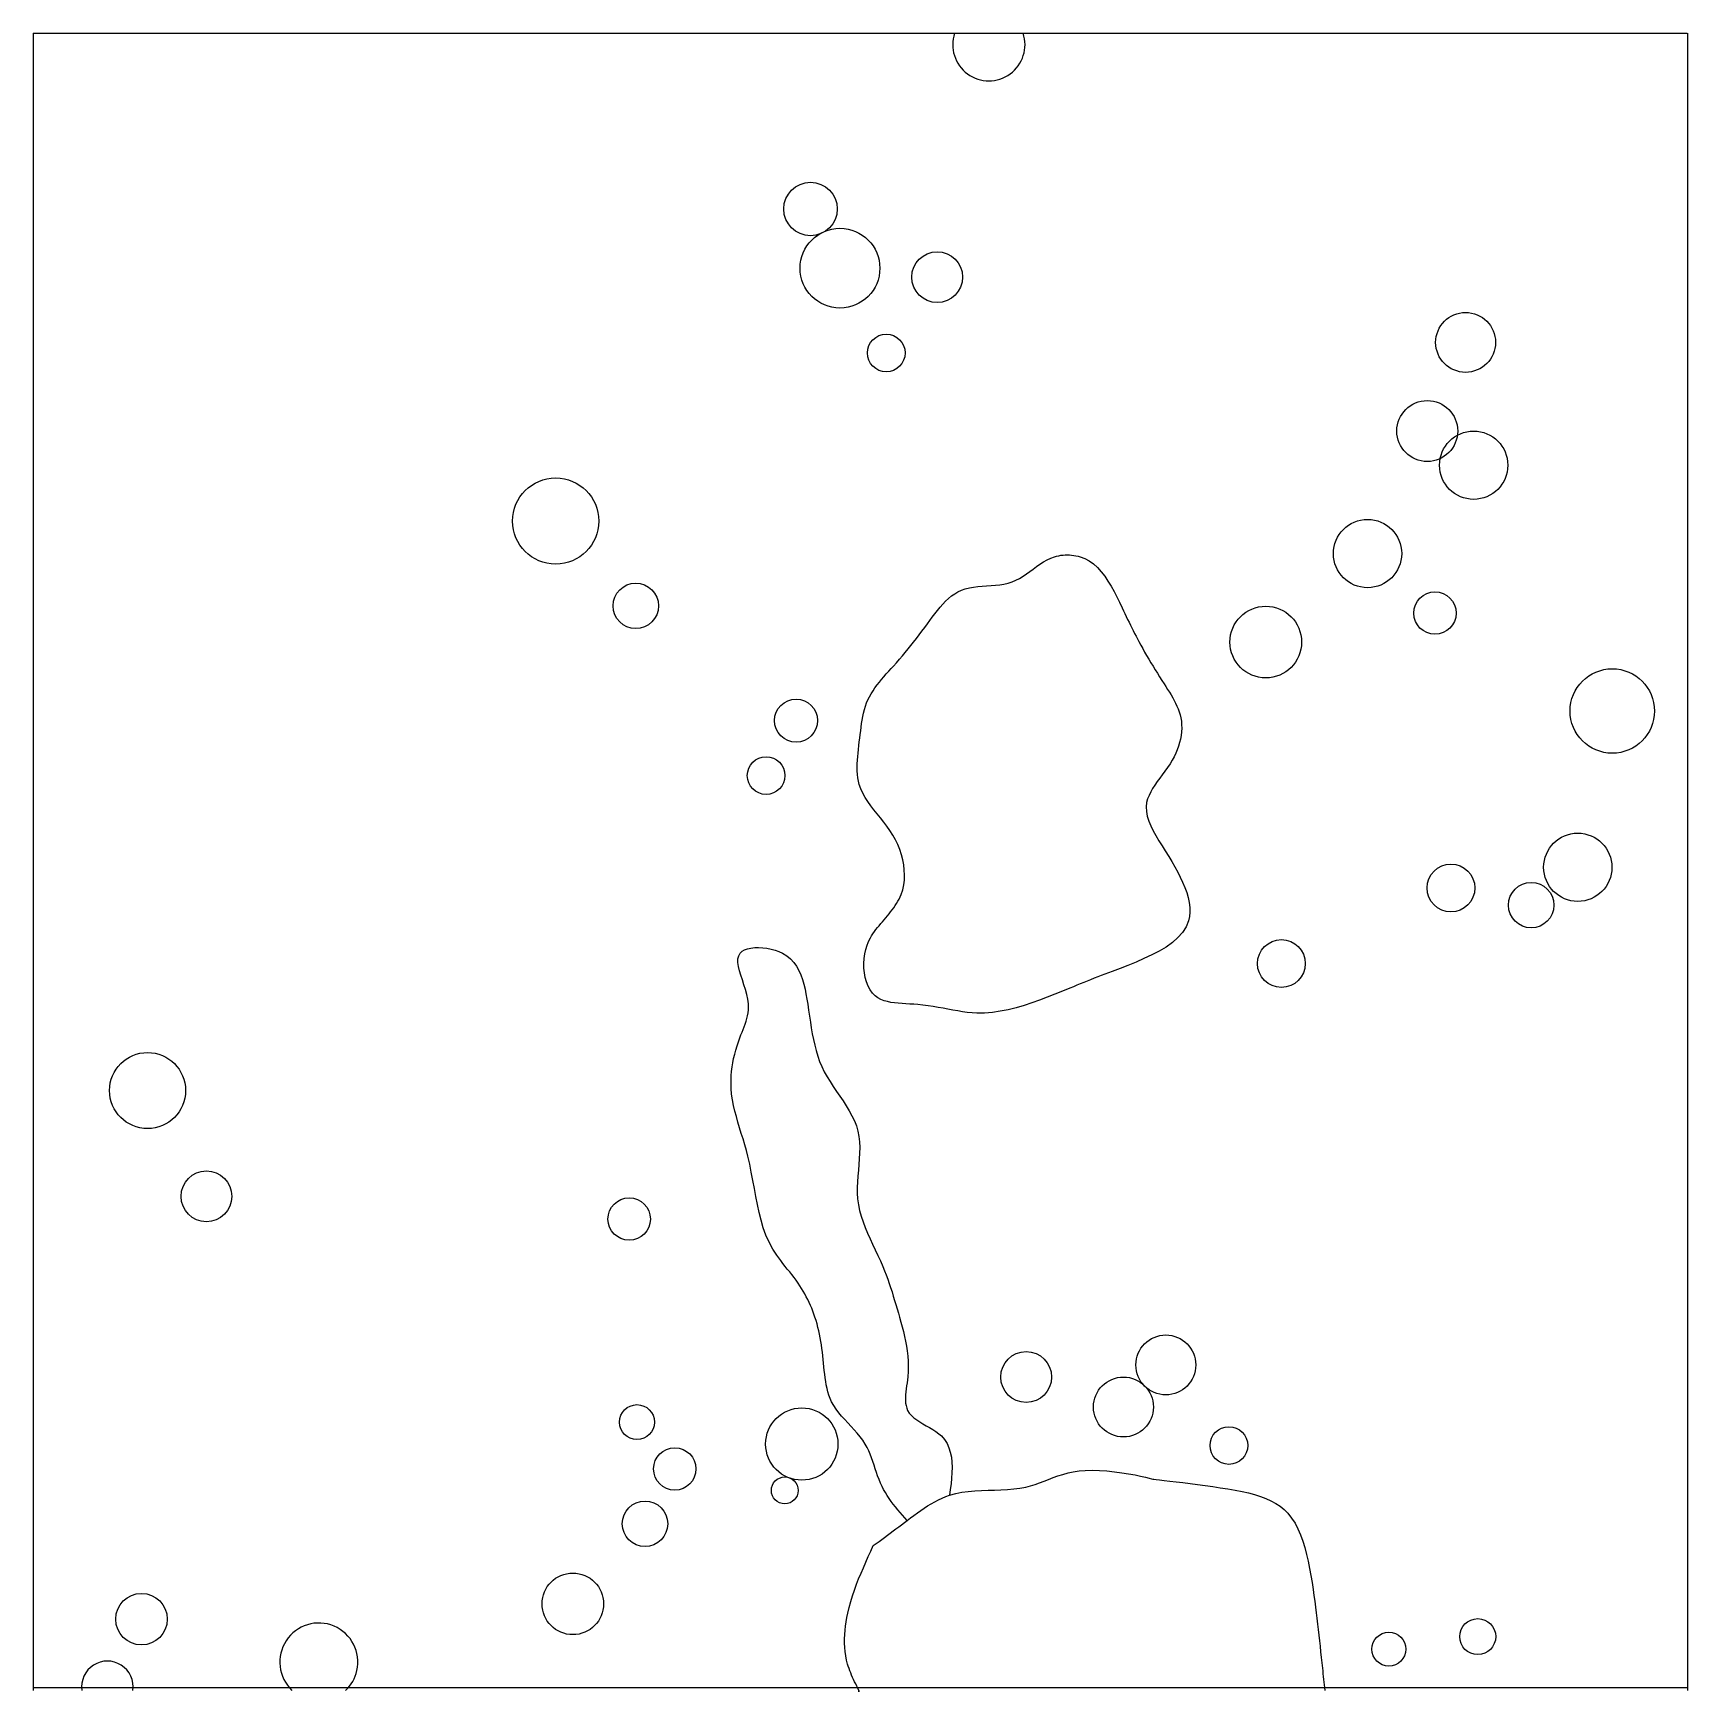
# Model space of a CAD drawing. Extents: x 6.066 to 7.049, y -2.411 to -1.425.
import ezdxf

# ---------------------------------------------------------------- set-up
doc = ezdxf.new("R2010")
doc.units = 0
for name, color, linetype in [('LAYER1', 7, 'CONTINUOUS'), ('LAYER10', 1, 'CONTINUOUS'), ('LAYER12', 5, 'CONTINUOUS')]:
    doc.layers.add(name, color=color, linetype=linetype)

msp = doc.modelspace()

# ---------------------------------------------------------------- linework, layer by layer
at = {"layer": 'LAYER1', "color": 7, "linetype": 'CONTINUOUS'}
msp.add_lwpolyline([(6.5853, -2.3088), (6.5839, -2.3072), (6.5825, -2.3057), (6.5811, -2.3041), (6.5797, -2.3025), (6.5783, -2.3008), (6.577, -2.2992), (6.5757, -2.2975), (6.5745, -2.2958), (6.5734, -2.2941), (6.5723, -2.2923), (6.5712, -2.2905), (6.5703, -2.2887), (6.5694, -2.2866), (6.5685, -2.2845), (6.5677, -2.2824), (6.567, -2.2803), (6.5663, -2.2781), (6.5656, -2.2759), (6.5649, -2.2738), (6.5641, -2.2716), (6.5633, -2.2695), (6.5624, -2.2675), (6.5614, -2.2654), (6.5603, -2.2635), (6.5589, -2.2612), (6.5573, -2.2591), (6.5555, -2.257), (6.5537, -2.255), (6.5519, -2.2529), (6.55, -2.2509), (6.5481, -2.2489), (6.5463, -2.2469), (6.5446, -2.2449), (6.543, -2.2427), (6.5416, -2.2406), (6.5403, -2.2383), (6.5395, -2.2364), (6.5387, -2.2344), (6.5381, -2.2324), (6.5376, -2.2304), (6.5371, -2.2283), (6.5368, -2.2262), (6.5365, -2.224), (6.5362, -2.2219), (6.536, -2.2197), (6.5358, -2.2175), (6.5356, -2.2153), (6.5354, -2.2131), (6.5351, -2.2109), (6.5349, -2.2088), (6.5346, -2.2066), (6.5343, -2.2045), (6.534, -2.2024), (6.5336, -2.2003), (6.5332, -2.1982), (6.5327, -2.1961), (6.5322, -2.1941), (6.5317, -2.192), (6.5311, -2.19), (6.5304, -2.188), (6.5298, -2.1862), (6.5292, -2.1844), (6.5285, -2.1827), (6.5278, -2.181), (6.527, -2.1793), (6.5262, -2.1776), (6.5253, -2.1759), (6.5244, -2.1742), (6.5235, -2.1726), (6.5225, -2.171), (6.5215, -2.1694), (6.5204, -2.1678), (6.5192, -2.1661), (6.518, -2.1644), (6.5167, -2.1627), (6.5154, -2.1611), (6.514, -2.1594), (6.5127, -2.1578), (6.5114, -2.1561), (6.5101, -2.1544), (6.5089, -2.1528), (6.5077, -2.1511), (6.5065, -2.1494), (6.5054, -2.1476), (6.5032, -2.1435), (6.5013, -2.1393), (6.4997, -2.1349), (6.4984, -2.1304), (6.4972, -2.1258), (6.4962, -2.1211), (6.4953, -2.1163), (6.4944, -2.1115), (6.4935, -2.1067), (6.4926, -2.1018), (6.4917, -2.097), (6.4906, -2.0923), (6.4897, -2.0889), (6.4887, -2.0855), (6.4877, -2.0821), (6.4866, -2.0788), (6.4856, -2.0755), (6.4846, -2.0721), (6.4837, -2.0688), (6.4828, -2.0655), (6.482, -2.0621), (6.4814, -2.0588), (6.4809, -2.0554), (6.4807, -2.052), (6.4806, -2.0495), (6.4806, -2.047), (6.4807, -2.0444), (6.4809, -2.0419), (6.4812, -2.0393), (6.4816, -2.0368), (6.4821, -2.0343), (6.4827, -2.0317), (6.4834, -2.0292), (6.4841, -2.0268), (6.4849, -2.0243), (6.4858, -2.0219), (6.4864, -2.0202), (6.4871, -2.0186), (6.4877, -2.017), (6.4883, -2.0154), (6.4889, -2.0138), (6.4895, -2.0121), (6.4899, -2.0105), (6.4904, -2.0088), (6.4907, -2.0071), (6.4909, -2.0054), (6.491, -2.0036), (6.4909, -2.0018), (6.4905, -1.999), (6.4899, -1.9962), (6.4891, -1.9933), (6.4882, -1.9904), (6.4873, -1.9875), (6.4864, -1.9848), (6.4856, -1.9821), (6.485, -1.9796), (6.4846, -1.9772), (6.4846, -1.9751), (6.4851, -1.9732), (6.486, -1.9716), (6.4871, -1.9705), (6.4886, -1.9697), (6.4904, -1.969), (6.4924, -1.9686), (6.4946, -1.9683), (6.4969, -1.9682), (6.4994, -1.9684), (6.5018, -1.9687), (6.5043, -1.9692), (6.5067, -1.9699), (6.509, -1.9707), (6.5111, -1.9717), (6.5137, -1.9733), (6.5159, -1.9751), (6.5178, -1.9772), (6.5195, -1.9794), (6.5209, -1.9819), (6.5221, -1.9845), (6.523, -1.9872), (6.5239, -1.9901), (6.5246, -1.993), (6.5251, -1.9959), (6.5256, -1.9989), (6.5261, -2.0019), (6.5266, -2.0055), (6.5271, -2.0091), (6.5277, -2.0126), (6.5282, -2.0161), (6.5288, -2.0195), (6.5295, -2.0229), (6.5303, -2.0263), (6.5311, -2.0295), (6.5321, -2.0328), (6.5332, -2.036), (6.5345, -2.0391), (6.536, -2.0422), (6.5376, -2.0451), (6.5394, -2.048), (6.5413, -2.0509), (6.5432, -2.0538), (6.5452, -2.0567), (6.5471, -2.0595), (6.549, -2.0624), (6.5508, -2.0653), (6.5524, -2.0683), (6.5539, -2.0713), (6.5551, -2.0743), (6.556, -2.0774), (6.5566, -2.0806), (6.5569, -2.0838), (6.5571, -2.0871), (6.557, -2.0905), (6.5568, -2.0939), (6.5566, -2.0973), (6.5563, -2.1007), (6.556, -2.1041), (6.5558, -2.1076), (6.5556, -2.111), (6.5556, -2.1143), (6.5558, -2.1177), (6.5563, -2.1212), (6.557, -2.1246), (6.5579, -2.128), (6.5591, -2.1314), (6.5603, -2.1348), (6.5617, -2.1381), (6.5632, -2.1414), (6.5647, -2.1447), (6.5662, -2.148), (6.5678, -2.1513), (6.5693, -2.1546), (6.5708, -2.1579), (6.5718, -2.1604), (6.5728, -2.1629), (6.5737, -2.1654), (6.5746, -2.1679), (6.5754, -2.1704), (6.5763, -2.173), (6.577, -2.1755), (6.5778, -2.178), (6.5786, -2.1805), (6.5793, -2.1831), (6.58, -2.1856), (6.5807, -2.1881), (6.5815, -2.191), (6.5823, -2.1938), (6.583, -2.1966), (6.5837, -2.1995), (6.5843, -2.2023), (6.5848, -2.2052), (6.5853, -2.2081), (6.5856, -2.2111), (6.5858, -2.2141), (6.5859, -2.2171), (6.5858, -2.2202), (6.5856, -2.2234), (6.5854, -2.2252), (6.5852, -2.227), (6.5849, -2.2288), (6.5847, -2.2306), (6.5845, -2.2324), (6.5843, -2.2341), (6.5842, -2.2358), (6.5842, -2.2375), (6.5843, -2.2391), (6.5846, -2.2406), (6.585, -2.2421), (6.5855, -2.2435), (6.5865, -2.245), (6.5878, -2.2465), (6.5893, -2.2478), (6.5909, -2.2491), (6.5927, -2.2503), (6.5946, -2.2514), (6.5966, -2.2525), (6.5985, -2.2536), (6.6005, -2.2548), (6.6023, -2.256), (6.604, -2.2573), (6.6056, -2.2586), (6.6075, -2.2607), (6.609, -2.2631), (6.6101, -2.2656), (6.6109, -2.2683), (6.6115, -2.2712), (6.6118, -2.2741), (6.6119, -2.2772), (6.6118, -2.2805), (6.6116, -2.2837), (6.6113, -2.2871), (6.6109, -2.2904), (6.6105, -2.2938)], dxfattribs=at)
for centre, radius in [((6.5278, -1.5293), 0.0159), ((6.5453, -1.5645), 0.0237), ((6.6031, -1.5698), 0.0151), ((6.9172, -1.6086), 0.0178), ((6.5728, -1.6149), 0.0112), ((6.8944, -1.6613), 0.0181), ((6.922, -1.6816), 0.0203), ((6.3763, -1.7148), 0.0256), ((6.8589, -1.7341), 0.0203), ((6.4239, -1.7652), 0.0135), ((6.899, -1.7695), 0.0126), ((6.7984, -1.7867), 0.0213), ((7.0044, -1.8277), 0.0251), ((6.5192, -1.8334), 0.0128), ((6.5014, -1.8661), 0.0112), ((6.9839, -1.9206), 0.0203), ((6.9085, -1.9329), 0.0142), ((6.9562, -1.9431), 0.0135), ((6.8077, -1.9778), 0.0142), ((6.1337, -2.0533), 0.0226), ((6.1687, -2.1162), 0.0151), ((6.42, -2.1297), 0.0126), ((6.739, -2.2164), 0.0178), ((6.656, -2.2236), 0.0151), ((6.7138, -2.2414), 0.0178), ((6.4246, -2.2504), 0.0104), ((6.5226, -2.2634), 0.0215), ((6.7765, -2.2643), 0.0112), ((6.4471, -2.2782), 0.0126), ((6.5125, -2.291), 0.008), ((6.4294, -2.3108), 0.0135), ((6.3865, -2.3584), 0.0183), ((6.1301, -2.3675), 0.0153), ((6.8716, -2.3853), 0.0101), ((6.9244, -2.3779), 0.0107)]:
    msp.add_circle(centre, radius, dxfattribs=at)
for centre, radius, start, end in [((6.6338, -1.4316), 0.0215, 161.6219, 18.378), ((6.2355, -2.393), 0.0232, -12.7366, -133.4583), ((6.1098, -2.4077), 0.0153, -8.2537, -171.7463), ((6.2355, -2.393), 0.0232, -46.5451, -12.7362)]:
    msp.add_arc(centre, radius, start, end, dxfattribs=at)
at = {"layer": 'LAYER10', "color": 1, "linetype": 'CONTINUOUS'}
for points in [[(6.6684, -1.7378), (6.6706, -1.7368), (6.6729, -1.736), (6.6741, -1.7356), (6.6753, -1.7354), (6.6766, -1.7351), (6.6779, -1.735), (6.6792, -1.7349), (6.6805, -1.7349), (6.6818, -1.7349), (6.683, -1.735), (6.6843, -1.7352), (6.6855, -1.7354), (6.6868, -1.7357), (6.688, -1.736)], [(6.688, -1.736), (6.6908, -1.737), (6.6935, -1.7384), (6.696, -1.7403), (6.6984, -1.7424), (6.7006, -1.7449), (6.7027, -1.7476), (6.7046, -1.7505), (6.7065, -1.7535), (6.7082, -1.7567), (6.7099, -1.7599), (6.7114, -1.7631), (6.713, -1.7663), (6.7138, -1.7681), (6.7147, -1.7698), (6.7155, -1.7715), (6.7163, -1.7733), (6.7172, -1.7749), (6.718, -1.7766), (6.7188, -1.7783), (6.7196, -1.7799), (6.7204, -1.7816), (6.7213, -1.7832), (6.7221, -1.7848), (6.723, -1.7864), (6.7241, -1.7885), (6.7253, -1.7906), (6.7264, -1.7927), (6.7276, -1.7948), (6.7289, -1.7969), (6.7301, -1.799), (6.7314, -1.8011), (6.7327, -1.8032), (6.734, -1.8053), (6.7353, -1.8074), (6.7366, -1.8095), (6.738, -1.8116), (6.739, -1.8132), (6.74, -1.8149), (6.7411, -1.8165), (6.7421, -1.8181), (6.7431, -1.8198), (6.744, -1.8214), (6.7448, -1.8231), (6.7456, -1.8248), (6.7464, -1.8265), (6.747, -1.8282), (6.7475, -1.83), (6.7479, -1.8318), (6.7483, -1.8338), (6.7484, -1.8359), (6.7485, -1.838), (6.7484, -1.8401), (6.7481, -1.8423), (6.7477, -1.8444), (6.7472, -1.8465), (6.7465, -1.8487), (6.7458, -1.8508), (6.7449, -1.8528), (6.7439, -1.8549), (6.7428, -1.8569), (6.7415, -1.8591), (6.74, -1.8613), (6.7385, -1.8635), (6.7369, -1.8656), (6.7354, -1.8677), (6.7339, -1.8697), (6.7324, -1.8718), (6.7311, -1.8738), (6.73, -1.8758), (6.729, -1.8779), (6.7282, -1.8799), (6.7276, -1.882), (6.7274, -1.8847), (6.7275, -1.8874), (6.728, -1.8902), (6.7289, -1.8931), (6.7301, -1.896), (6.7315, -1.8989), (6.7331, -1.9018), (6.7349, -1.9048), (6.7368, -1.9079), (6.7387, -1.9109), (6.7407, -1.9141), (6.7426, -1.9172), (6.7444, -1.9203), (6.7461, -1.9234), (6.7476, -1.9264), (6.749, -1.9295), (6.7503, -1.9326), (6.7514, -1.9356), (6.7522, -1.9386), (6.7528, -1.9416), (6.7532, -1.9444), (6.7533, -1.9472), (6.7531, -1.9499), (6.7525, -1.9525), (6.7511, -1.956), (6.7489, -1.9594), (6.7462, -1.9624), (6.7429, -1.9653), (6.7392, -1.968), (6.735, -1.9704), (6.7306, -1.9727), (6.726, -1.9749), (6.7213, -1.9769), (6.7165, -1.9789), (6.7118, -1.9807), (6.7072, -1.9825), (6.7049, -1.9833), (6.7027, -1.9842), (6.7006, -1.985), (6.6985, -1.9858), (6.6964, -1.9866), (6.6943, -1.9875), (6.6922, -1.9883), (6.6902, -1.9891), (6.6881, -1.9899), (6.6861, -1.9907), (6.6841, -1.9916), (6.682, -1.9924), (6.6776, -1.9942), (6.6731, -1.996), (6.6685, -1.9978), (6.664, -1.9996), (6.6593, -2.0012), (6.6547, -2.0028), (6.65, -2.0041), (6.6453, -2.0053), (6.6406, -2.0062), (6.6359, -2.0069), (6.6313, -2.0073), (6.6266, -2.0073), (6.6238, -2.0071), (6.6209, -2.0069), (6.6181, -2.0065), (6.6153, -2.006), (6.6124, -2.0055), (6.6095, -2.005), (6.6066, -2.0044), (6.6037, -2.0039), (6.6007, -2.0033), (6.5977, -2.0029), (6.5946, -2.0025), (6.5915, -2.0021), (6.5892, -2.002), (6.5868, -2.0019), (6.5845, -2.0017), (6.5822, -2.0016), (6.5799, -2.0014), (6.5777, -2.0012), (6.5756, -2.0009), (6.5735, -2.0004), (6.5715, -1.9999), (6.5696, -1.9991), (6.5679, -1.9982), (6.5663, -1.997), (6.5647, -1.9954), (6.5632, -1.9934), (6.562, -1.9912), (6.5611, -1.9887), (6.5603, -1.9861), (6.5598, -1.9834), (6.5595, -1.9806), (6.5595, -1.9778), (6.5596, -1.9749), (6.56, -1.9721), (6.5606, -1.9694), (6.5614, -1.9668), (6.562, -1.9654), (6.5626, -1.964), (6.5634, -1.9626), (6.5641, -1.9613), (6.5649, -1.9601), (6.5658, -1.9588), (6.5667, -1.9576), (6.5676, -1.9564), (6.5686, -1.9553), (6.5695, -1.9541), (6.5705, -1.953), (6.5715, -1.9518), (6.5725, -1.9506), (6.5735, -1.9494), (6.5745, -1.9483), (6.5754, -1.9471), (6.5764, -1.9458), (6.5773, -1.9446), (6.5781, -1.9433), (6.5789, -1.9421), (6.5797, -1.9408), (6.5804, -1.9395), (6.5811, -1.9381), (6.5816, -1.9367), (6.5826, -1.934), (6.5832, -1.9311), (6.5836, -1.9282), (6.5837, -1.9252), (6.5835, -1.9222), (6.5832, -1.9191), (6.5826, -1.9161), (6.5818, -1.9131), (6.5808, -1.9101), (6.5796, -1.9071), (6.5783, -1.9043), (6.5767, -1.9015), (6.575, -1.8988), (6.5732, -1.8962), (6.5713, -1.8937), (6.5693, -1.8912), (6.5674, -1.8888), (6.5655, -1.8864), (6.5636, -1.884), (6.5619, -1.8815), (6.5603, -1.8791), (6.5588, -1.8766), (6.5577, -1.874), (6.5567, -1.8713), (6.5563, -1.8694), (6.5559, -1.8674), (6.5557, -1.8654), (6.5556, -1.8633), (6.5555, -1.8612), (6.5556, -1.8591), (6.5557, -1.857), (6.5559, -1.8548), (6.5561, -1.8527), (6.5563, -1.8505), (6.5566, -1.8483), (6.5568, -1.8461), (6.5571, -1.8439), (6.5573, -1.8417), (6.5576, -1.8395), (6.5578, -1.8374), (6.5581, -1.8352), (6.5585, -1.8331), (6.5588, -1.831), (6.5593, -1.8289), (6.5598, -1.8269), (6.5604, -1.8249), (6.5611, -1.8229), (6.5619, -1.821), (6.5628, -1.8192), (6.5639, -1.8174), (6.565, -1.8157), (6.5661, -1.8139), (6.5674, -1.8122), (6.5687, -1.8106), (6.57, -1.8089), (6.5714, -1.8073), (6.5728, -1.8057), (6.5743, -1.8041), (6.5757, -1.8025), (6.5771, -1.801), (6.5789, -1.799), (6.5806, -1.7969), (6.5824, -1.7949), (6.5841, -1.7929), (6.5858, -1.7908), (6.5874, -1.7888), (6.5891, -1.7867), (6.5907, -1.7846), (6.5924, -1.7825), (6.594, -1.7803), (6.5957, -1.7781), (6.5973, -1.7759), (6.5988, -1.7739), (6.6002, -1.7719), (6.6017, -1.7699), (6.6033, -1.768), (6.6048, -1.766), (6.6064, -1.7642), (6.6081, -1.7625), (6.6098, -1.7608), (6.6116, -1.7593), (6.6135, -1.758), (6.6154, -1.7568), (6.6175, -1.7559), (6.6198, -1.7551), (6.6222, -1.7545), (6.6247, -1.754), (6.6272, -1.7537), (6.6298, -1.7535), (6.6324, -1.7533), (6.6351, -1.7532), (6.6377, -1.753), (6.6403, -1.7527), (6.6428, -1.7523), (6.6453, -1.7517), (6.6477, -1.7509), (6.6499, -1.75), (6.652, -1.7489), (6.6541, -1.7476), (6.6561, -1.7462), (6.6581, -1.7447), (6.6601, -1.7433), (6.6621, -1.7418), (6.6642, -1.7404), (6.6662, -1.739), (6.6684, -1.7378)], [(6.5651, -2.3238), (6.5668, -2.3226), (6.5685, -2.3214), (6.5702, -2.3201), (6.5718, -2.3189), (6.5735, -2.3176), (6.5752, -2.3164), (6.5769, -2.3151), (6.5785, -2.3139), (6.5802, -2.3126), (6.5819, -2.3114), (6.5836, -2.3101), (6.5853, -2.3088), (6.5873, -2.3073), (6.5893, -2.3059), (6.5913, -2.3044), (6.5933, -2.303), (6.5954, -2.3016), (6.5974, -2.3002), (6.5995, -2.2989), (6.6016, -2.2977), (6.6038, -2.2966), (6.606, -2.2956), (6.6082, -2.2946), (6.6105, -2.2938), (6.6141, -2.2928), (6.6178, -2.2921), (6.6216, -2.2916), (6.6255, -2.2912), (6.6294, -2.291), (6.6333, -2.2909), (6.6371, -2.2908), (6.641, -2.2906), (6.6448, -2.2904), (6.6486, -2.2901), (6.6522, -2.2897), (6.6558, -2.289), (6.6585, -2.2883), (6.6613, -2.2874), (6.6639, -2.2865), (6.6666, -2.2855), (6.6693, -2.2844), (6.6721, -2.2834), (6.6749, -2.2824), (6.6778, -2.2815), (6.6809, -2.2806), (6.684, -2.2799), (6.6874, -2.2794), (6.691, -2.2791), (6.6952, -2.2789), (6.6996, -2.2791), (6.704, -2.2794), (6.7085, -2.2799), (6.7128, -2.2805), (6.7169, -2.2811), (6.7207, -2.2818), (6.724, -2.2825), (6.7269, -2.2831), (6.7291, -2.2837), (6.7305, -2.284), (6.7312, -2.2842), (6.7312, -2.2842), (6.7312, -2.2842), (6.7312, -2.2842), (6.7312, -2.2842), (6.7312, -2.2842), (6.7312, -2.2842), (6.7312, -2.2842), (6.7312, -2.2842), (6.7312, -2.2842), (6.7312, -2.2842), (6.7312, -2.2842), (6.7312, -2.2842), (6.7318, -2.2843), (6.7332, -2.2844), (6.7353, -2.2847), (6.7381, -2.285), (6.7413, -2.2854), (6.7451, -2.2858), (6.7491, -2.2863), (6.7534, -2.2869), (6.7579, -2.2875), (6.7624, -2.2881), (6.767, -2.2887), (6.7714, -2.2894), (6.7759, -2.2901), (6.7802, -2.2909), (6.7843, -2.2917), (6.7882, -2.2925), (6.7918, -2.2935), (6.7953, -2.2946), (6.7985, -2.2958), (6.8015, -2.2971), (6.8044, -2.2987), (6.807, -2.3004), (6.8094, -2.3024), (6.8116, -2.3046), (6.8138, -2.3074), (6.8158, -2.3105), (6.8175, -2.3138), (6.8191, -2.3173), (6.8204, -2.3211), (6.8216, -2.325), (6.8227, -2.329), (6.8236, -2.3331), (6.8245, -2.3373), (6.8252, -2.3415), (6.8259, -2.3458), (6.8265, -2.3499), (6.827, -2.3534), (6.8275, -2.3569), (6.8279, -2.3603), (6.8283, -2.3637), (6.8288, -2.367), (6.8292, -2.3704), (6.8295, -2.3737), (6.8299, -2.377), (6.8303, -2.3803), (6.8307, -2.3836), (6.831, -2.3869), (6.8314, -2.3902), (6.8316, -2.3918), (6.8317, -2.3934), (6.8319, -2.3951), (6.8321, -2.3967), (6.8323, -2.3983), (6.8324, -2.4), (6.8326, -2.4016), (6.8328, -2.4033), (6.833, -2.4049), (6.8331, -2.4066), (6.8333, -2.4082), (6.8335, -2.4099)], [(6.5566, -2.4099), (6.556, -2.4086), (6.5553, -2.4073), (6.5547, -2.406), (6.554, -2.4047), (6.5534, -2.4034), (6.5528, -2.4021), (6.5522, -2.4008), (6.5517, -2.3995), (6.5511, -2.3982), (6.5507, -2.3969), (6.5502, -2.3955), (6.5498, -2.3942), (6.5492, -2.3918), (6.5487, -2.3893), (6.5484, -2.3868), (6.5481, -2.3843), (6.548, -2.3818), (6.548, -2.3792), (6.5481, -2.3767), (6.5483, -2.3741), (6.5486, -2.3716), (6.549, -2.369), (6.5494, -2.3665), (6.5499, -2.364), (6.5507, -2.3605), (6.5517, -2.357), (6.5527, -2.3536), (6.5539, -2.3502), (6.5551, -2.3468), (6.5564, -2.3435), (6.5578, -2.3402), (6.5592, -2.3369), (6.5606, -2.3336), (6.5621, -2.3303), (6.5636, -2.3271), (6.5651, -2.3238)], [(6.5566, -2.4099), (6.5566, -2.4099), (6.5566, -2.4099), (6.5566, -2.4099), (6.5566, -2.4099), (6.5566, -2.4099), (6.5566, -2.4099), (6.5566, -2.4099), (6.5566, -2.4099), (6.5566, -2.4099), (6.5566, -2.4099), (6.5566, -2.4099), (6.5566, -2.4099), (6.5566, -2.4102), (6.5566, -2.4104), (6.5566, -2.4106), (6.5566, -2.4107), (6.5566, -2.4107), (6.5566, -2.4107), (6.5566, -2.4106), (6.5566, -2.4105), (6.5566, -2.4104), (6.5566, -2.4102), (6.5566, -2.41), (6.5566, -2.4099)]]:
    msp.add_lwpolyline(points, dxfattribs=at)
at = {"layer": 'LAYER12', "color": 5, "linetype": 'CONTINUOUS'}
for points in [[(6.0657, -1.4248), (7.049, -1.4248)], [(6.0657, -1.4248), (6.0657, -2.4099)], [(7.0493, -2.4099), (7.0493, -1.4248)], [(7.049, -2.4084), (6.0657, -2.4084)]]:
    msp.add_lwpolyline(points, dxfattribs=at)

doc.saveas('drawing.dxf')
